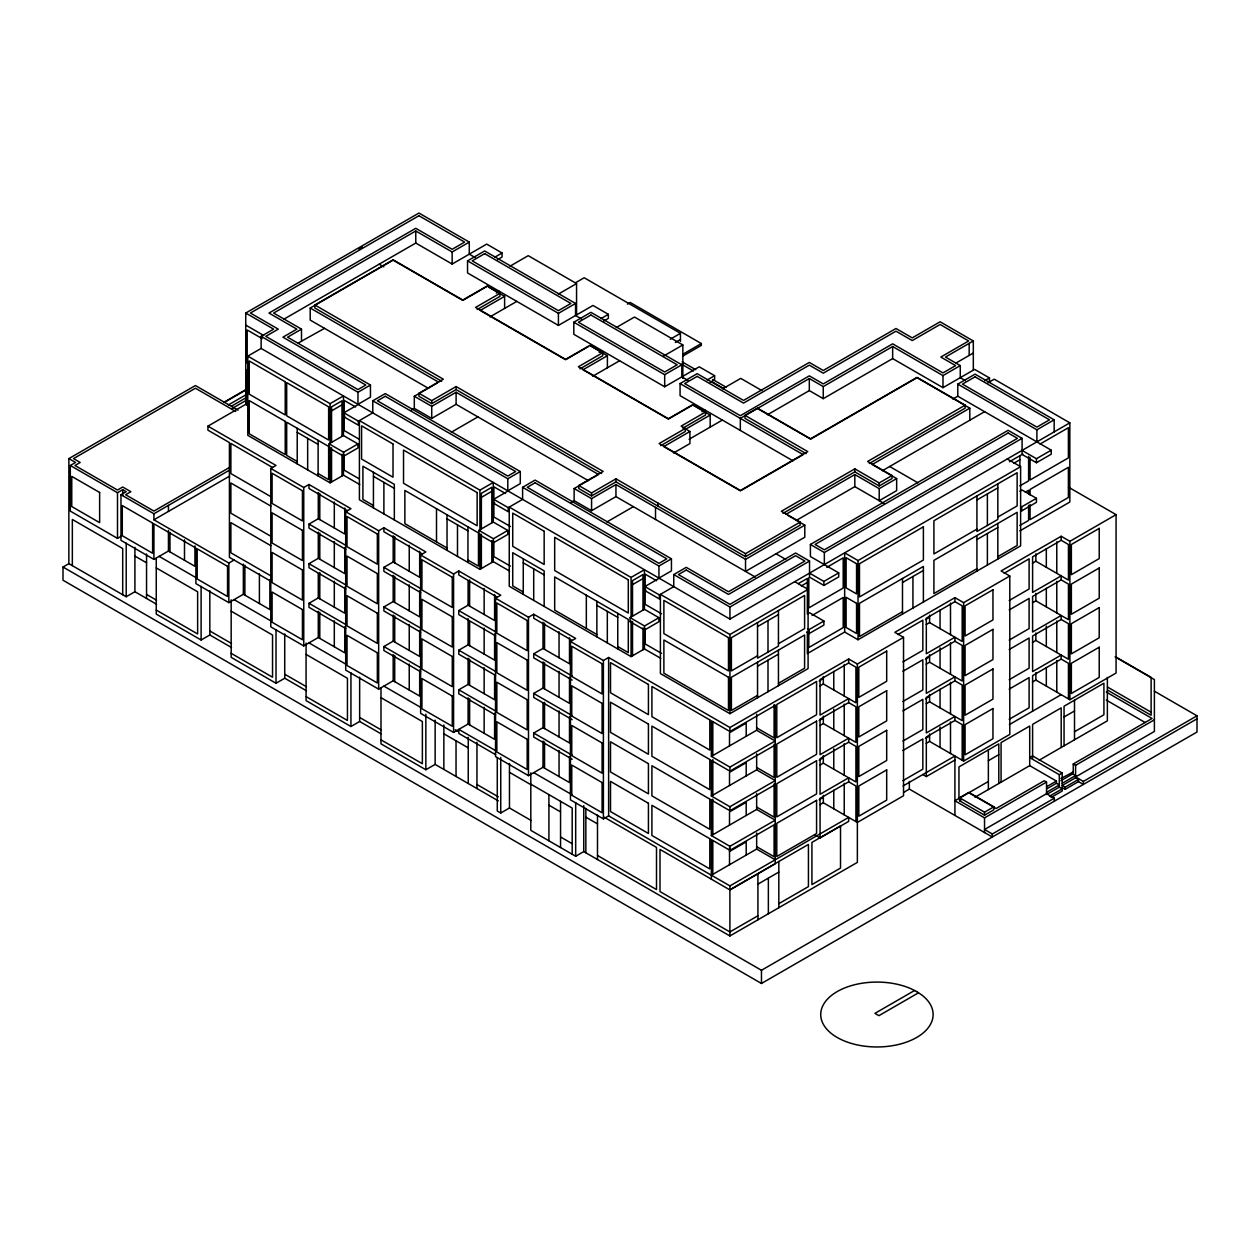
<?xml version="1.0" encoding="UTF-8"?>
<svg xmlns="http://www.w3.org/2000/svg" width="1260" height="1260" viewBox="0 0 1260 1260"><rect width="100%" height="100%" fill="white"/><g stroke="black" fill="none" stroke-linecap="round" stroke-linejoin="round"><path stroke-width="1.5" d="M756.646 809.44L711.365 835.6L711.365 800.021L712.813 799.187L712.813 834.75L711.365 835.6L729.934 846.326L775.231 820.165L756.662 809.456L756.646 793.469M270.868 581.285L229.414 557.345L229.414 442.575L207.931 430.164L207.931 426.148L245.747 404.318L245.747 313.047L418.95 213.05L469.271 242.093L469.271 254.158L475.43 257.717M358.832 249.023L362.218 247.07M469.271 242.093L452.151 251.984L415.769 230.974L273.625 313.047L301.502 329.143L301.502 341.208L298.399 343.003M283.768 319.252L415.769 243.054L452.151 264.049L486.691 244.109L502.078 252.992L502.078 257.009L497.606 259.607M441.646 381.213L314.858 308.023L314.858 304.999L393.12 259.812L462.798 300.053L487.195 285.973L499.968 293.344L499.968 296.352L477.209 309.503M1019.891 530.87L1069.834 502.047L1069.834 422.84L729.934 619.085L261.135 348.421L261.135 336.341L273.625 329.143L245.747 313.047M428.542 388.411L310.212 320.087L310.212 308.023L393.12 260.143L462.798 300.384L487.195 286.303M156.587 604.249L134.915 591.727L126.205 596.752L68.859 563.645L68.859 458.608L195.426 385.544L238.014 410.13M359.746 484.549L343.445 475.146L330.089 482.848L247.779 435.33L247.779 356.123L261.135 348.421M301.502 329.143L287.564 337.192L370.456 385.04L370.456 397.12L357.966 404.318L357.966 392.254L261.135 336.341M121.401 536.098L117.495 538.366L70.308 511.119L70.308 465.491L75.537 462.467L68.859 458.608M603.871 320.954L608.359 318.37L608.359 314.339L592.972 305.455L558.416 325.411L467.539 272.947L467.539 260.867L484.659 250.976L575.552 303.455L575.552 315.52L581.695 319.079M223.681 402.444L245.621 389.781M224.17 402.507L246.141 389.812M228.296 404.98L246.944 394.223M231.682 406.051L246.944 397.231M231.682 408.728L246.944 399.924M494.613 257.308L502.078 252.992M70.308 465.491L117.495 492.723L122.708 489.715L126.205 491.715L120.976 494.739L120.976 540.367L153.925 559.393L168.446 551.014L194.938 566.323L194.938 545.895M510.001 266.191L528.223 255.67L576.56 283.579L576.56 315M496.345 293.092L499.385 291.328M499.968 293.344L475.571 307.424L565.582 359.384L589.979 345.303L602.752 352.69L602.752 355.698L579.994 368.849M504.614 308.432L504.614 296.352L480.217 310.448L565.582 359.73L588.357 346.579M247.779 356.123L330.089 403.657L343.445 395.939L343.445 435.535L357.966 443.93L357.966 447.946L343.602 456.246L329.08 447.867L329.08 443.835L343.445 435.535M357.966 392.254L370.456 385.04M489.983 316.874L516.805 301.392M230.359 466.956L153.925 511.087L125.622 494.739L130.851 491.715L122.708 487.022L117.495 490.045L74.954 465.491L80.183 462.467L73.505 458.608L195.426 388.222L235.73 411.5M331.553 410.87L341.995 404.822M120.976 494.739L153.925 513.765L229.635 470.059M1154.396 691.205L1197 715.806L1197 732.028L761.465 983.477L63 580.23L63 567.031L68.859 563.645M153.925 513.765L153.925 519.797L229.635 476.091M358.265 404.491L343.885 412.792L358.407 421.171L372.771 412.87L372.771 400.806L385.261 393.592L520.285 471.539L520.285 483.62L507.796 490.833L507.796 478.753L372.771 400.806M575.741 282.634L584.199 277.751L680.447 333.333L680.447 341.381M344.909 416.225L343.885 416.808L358.407 425.203L358.407 421.171M558.337 294.1L576.56 283.579M344.767 626.834L344.767 652.822L318.276 637.513L303.755 645.908L270.79 626.881L270.79 468.468L276.019 465.46L207.931 426.148M601.492 473.508L456.104 389.576L431.723 403.657L418.95 396.27L418.95 393.262L443.331 379.181L314.858 304.999M588.357 480.674L456.104 404.318L431.723 418.399L414.304 408.35L414.304 396.27L437.062 383.135M467.539 260.867L558.416 313.346L575.552 303.455M411.248 410.114L414.304 408.35M418.95 393.262L431.723 400.633L456.104 386.552L603.178 471.46L578.781 485.541L578.781 488.565L591.57 495.936L615.951 481.856L745.526 556.668L800.147 525.136L800.147 522.112L781.373 511.261L854.831 468.862L879.212 482.942L892.001 475.555L892.001 478.579L879.212 485.951L854.831 471.87L783.043 513.324M329.08 443.835L343.602 452.23L357.966 443.93M710.152 382.315L714.625 379.717L714.625 375.7L699.237 366.817L664.681 386.773L573.804 334.294L573.804 322.229L590.94 312.338L681.817 364.801L681.817 376.882L687.976 380.425M414.304 396.27L431.723 406.334L456.104 392.254L598.531 474.484L574.135 488.565L574.135 500.63L591.57 510.694L615.951 496.613L755.307 577.064M270.79 468.468L303.755 487.494L308.983 484.486L350.941 508.709L345.712 511.717L345.712 670.131L378.661 689.157L393.183 680.762L419.674 696.071L419.674 670.084M600.894 318.654L608.359 314.339M627.433 304.101L630.221 302.479L701.347 343.555L701.347 345.398L682.636 356.202M616.266 327.553L634.489 317.032L682.841 344.941L682.841 378.315M451.285 432.259L477.887 416.902M153.925 519.797L228.848 563.047L234.061 560.038M599.162 352.406L602.17 350.674M602.752 352.69L578.372 366.77L668.383 418.73L692.764 404.649L705.537 412.036L705.537 415.044L682.778 428.195M345.775 549.36L308.983 528.113L308.983 524.081L318.276 518.726L344.767 534.019L344.767 508.032M607.399 367.778L607.399 355.698L583.002 369.779L668.383 419.076L692.764 404.995L710.183 415.044L710.183 427.124M592.767 376.22L619.589 360.738M670.241 339.224L680.447 333.333M675.36 342.468L680.447 339.538M153.925 559.393L153.925 523.829L195.883 548.053L195.883 583.616L228.848 602.658L243.353 594.263L269.861 609.572L269.861 579.868M662.949 356.423L682.841 344.941M345.775 588.956L308.983 567.709L308.983 563.677L318.276 558.322L344.767 573.615L344.767 547.627M682.636 354.359L701.347 343.555M345.712 511.717L378.661 530.759L383.891 527.735L425.849 551.959L420.62 554.983L420.62 713.38L453.584 732.406L468.09 724.027L494.597 739.321L494.597 713.333M156.256 558.479L156.256 614.108L201.112 640.001L209.821 634.977L231.525 647.514M573.804 322.229L664.681 374.692L681.817 364.801M509.576 571.048L493.274 561.645L479.918 569.347L359.415 499.779L359.415 420.588L479.918 490.156L493.274 482.438L493.274 522.049L507.796 530.428L507.796 534.445L493.416 542.745L478.91 534.366L478.91 530.334L493.274 522.049M507.796 478.753L520.285 471.539M481.367 497.369L491.825 491.321M792.965 460.829L680.069 395.656L680.069 383.575L697.205 373.684L743.526 400.428L809.314 362.439L823.253 370.487L895.986 328.498L912.24 337.885L940.117 321.788L973.318 340.972L973.318 370.424M345.775 628.551L308.983 607.304L308.983 603.288L318.276 597.917L344.767 613.21L344.767 587.239M508.079 490.99L493.715 499.291L508.237 507.67L522.601 499.37L522.601 487.305L535.091 480.091L671.438 558.81L671.438 570.89L658.948 578.088L658.948 566.024L522.601 487.305M707.159 380.016L714.625 375.7M494.723 502.724L493.715 503.307L508.237 511.702L508.237 507.67M420.698 592.61L383.891 571.363L383.891 567.331L393.183 561.976L419.674 577.269L419.674 551.281M722.531 388.899L740.754 378.378L761.922 390.6M478.91 534.366L479.918 533.783L479.918 569.347M701.946 411.752L704.954 410.02M705.537 412.036L681.156 426.116L685.267 428.479L685.267 431.503L660.76 445.646M478.91 530.334L493.416 538.729L507.796 530.428M685.267 428.479L659.122 443.567L740.423 490.502L807.786 451.615L744.975 415.343L744.975 418.367L806.101 453.647M710.183 415.044L685.802 429.124L689.913 431.503L689.913 443.567L673.58 453.002M420.698 632.205L383.891 610.958L383.891 606.942L393.183 601.571L419.674 616.865L419.674 590.877M689.913 431.503L663.768 446.591L740.423 490.849L803.14 454.639L680.069 383.575M571.095 502.394L574.135 500.63M578.781 485.541L591.57 492.928L615.951 478.831L745.526 553.644L800.147 522.112M420.62 554.983L453.584 574.009L458.798 570.985L500.755 595.208L495.542 598.232L495.542 756.63L528.491 775.656L543.013 767.277L569.504 782.57L569.504 756.583M689.047 439.315L722.389 420.068M574.135 488.565L591.57 498.613L615.951 484.533L745.526 559.346L804.793 525.136L804.793 537.201L745.526 571.41L745.526 559.346M231.163 599.839L231.163 657.358L276.019 683.251L284.728 678.226L306.432 690.763M744.975 415.343L757.449 408.145L810.589 438.811L917.028 377.37L965.16 405.153L965.16 408.177L869.29 463.522M965.428 380.662L960.262 377.685L960.262 365.605L942.984 375.59L892.647 346.516L823.253 386.584L809.314 378.536L740.329 418.367L740.329 430.432M767.497 414.745L809.314 390.6L823.253 398.648L892.647 358.596L942.984 387.655L974.626 369.385L989.447 377.937L989.447 381.953M420.698 671.801L383.891 650.554L383.891 646.538L393.183 641.167L419.674 656.46L419.674 630.488M606.769 522.034L633.37 506.662M495.605 635.859L458.798 614.612L458.798 610.58L468.09 605.225L494.597 620.519L494.597 594.531M973.318 340.972L945.457 357.052L960.262 365.605M955.615 363.258L973.318 353.036M495.605 675.455L458.798 654.208L458.798 650.192L468.09 644.821L494.597 660.114L494.597 634.126M495.542 598.232L528.491 617.258L533.72 614.234L575.678 638.458L570.449 641.482L570.449 799.88L603.398 818.906L608.627 815.881L729.934 885.922L848.657 817.394L848.657 821.41L820.055 837.916L815.173 835.112M306.07 643.088L306.07 700.607L350.941 726.5L359.651 721.476L381.355 734.013M659.389 594.941L659.389 598.957L644.868 590.578L644.868 586.562L659.389 594.941L673.753 586.64L673.753 574.576L686.243 567.362L728.485 591.759L795.595 553.014L809.534 561.062L809.534 577.143L823.898 585.443L838.719 576.891L838.719 572.875L810.4 556.526L810.4 544.462L1008.142 430.306L1022.081 438.354L1022.081 454.435L1036.444 462.735L1051.25 454.183L1051.25 450.166L957.789 396.207L957.789 384.127L975.067 374.157L1054.163 419.816L1054.163 431.897M658.948 617.699L644.569 625.984L644.427 648.916L631.071 656.617L509.245 586.278L509.245 507.087L631.071 577.427L644.427 569.709L644.427 609.304L658.948 617.699L658.948 621.716L644.569 630.016L630.063 621.637L630.063 617.605L644.427 609.304M658.948 566.024L671.438 558.81M952.859 399.058L957.789 396.207M984.643 380.693L989.447 377.937M632.52 584.624L642.978 578.592M987.966 382.804L994.234 379.181L1069.834 422.84M495.605 715.05L458.798 693.803L458.798 689.787L468.09 684.416L494.597 699.709L494.597 675.581M644.868 586.562L659.232 578.261M572.182 680.069L533.72 657.862L533.72 653.83L543.013 648.475L569.504 663.768L569.504 637.78M965.16 405.153L867.605 461.475L892.001 475.555M644.868 590.578L645.876 589.995M786.019 514.285L854.831 474.563L879.212 488.644L896.647 478.579L896.647 490.644L879.212 500.708L879.212 488.644M969.806 420.241L969.806 408.177L872.251 464.499L896.647 478.579M796.084 520.538L854.831 486.628L883.858 503.386M882.346 470.736L984.611 411.689M630.063 621.637L631.071 621.038L631.071 656.617M572.182 719.665L533.72 697.457L533.72 693.441L543.013 688.07L569.504 703.363L569.504 677.376M570.449 641.482L603.398 660.508L608.627 657.484L729.934 727.524L848.657 658.98L857.367 664.02L903.53 637.355L903.53 795.753L857.367 822.418L823.331 802.762L819.961 804.699M380.993 688.228L380.993 743.857L425.849 769.75L435.141 764.395L498.346 800.887M673.753 574.576L729.934 607.005L809.534 561.062M810.4 544.462L824.339 552.51L1022.081 438.354M957.789 384.127L1036.886 429.802L1054.163 419.816M572.182 759.276L533.72 737.053L533.72 733.037L543.013 727.666L569.504 742.975L569.504 716.987M798.399 583.585L807.361 578.403L807.361 613.982L809.534 612.722L823.898 621.023L823.898 625.054L809.093 633.591L806.636 632.173M826.828 567.331L843.208 557.865L843.208 588.042L808.81 607.903L808.81 577.726M1009.449 461.727L1022.805 454.025M1040.051 444.055L1068.386 427.707L1068.386 457.884L1030.066 479.997L1030.066 457.38M801.376 585.884L807.361 582.435M1013.922 463.176L1019.891 459.727M729.934 634.505L808.085 589.381L808.085 668.587L729.934 713.695L660.398 673.549L660.398 594.358L729.934 634.505L729.934 713.695M844.672 632.048L844.672 552.841L858.028 560.558L1020.616 466.673L1020.616 545.879L858.028 639.749L844.672 632.048L807.361 653.578L807.361 631.748M809.534 573.127L823.898 581.427L838.719 572.875M1022.081 450.418L1036.444 458.719L1051.25 450.166M757.543 626.614L778.444 614.549M976.925 499.952L997.825 487.888M1019.891 485.872L1028.601 480.848L1028.601 456.325M1019.891 491.274L1022.081 490.014L1036.444 498.314L1036.444 502.33L1021.639 510.883L1020.616 510.3M1025.341 492.156L1028.601 490.266L1028.601 494.046M812.086 615.447L843.208 597.46L843.208 627.637L808.81 647.514L808.81 632.426M757.543 655.783L731.399 670.887L731.399 637.686L804.589 595.429L804.589 628.614L778.444 643.718M976.925 529.121L933.912 553.959L933.912 520.758L1017.135 472.705L1017.135 505.906L997.825 517.057M808.085 628.992L809.093 629.575L823.898 621.023M1020.616 506.284L1021.639 506.866L1036.444 498.314M497.275 757.528L497.275 810.999L500.755 813.015L509.465 807.975L531.169 820.512M757.543 666.209L778.444 654.145M902.491 582.529L923.391 570.465M976.925 539.548L997.825 527.483M1019.891 525.467L1028.601 520.443L1028.601 505.355M757.543 695.378L731.399 710.482L731.399 677.281L804.589 635.024L804.589 668.209L778.444 683.314M902.491 611.698L859.478 636.536L859.478 603.335L923.391 566.433L923.391 602.012M976.925 568.717L933.912 593.554L933.912 560.353L1017.135 512.316L1017.135 545.501L997.825 556.652M926.226 743.353L929.596 741.415L963.632 761.056L1009.795 734.407L1009.795 576.009L963.632 602.658L954.922 597.634L894.82 632.331L903.53 637.355M1032.507 681.991L1035.862 680.053L1069.897 699.709L1116.076 673.045L1116.076 514.647L1069.897 541.312L1061.188 536.272L1001.086 570.969L1009.795 576.009M711.365 756.394L756.646 730.249L775.231 740.974L729.934 767.12L711.365 756.394L711.365 720.815L729.934 731.54L775.231 705.395L775.231 863.793L729.934 889.954L660.004 849.413L660.004 891.576L729.902 931.943L757.922 915.768M819.961 685.913L823.331 683.959L855.918 702.781L855.918 667.202L848.657 663.012L820.055 679.518L820.055 715.097L848.657 698.591L848.657 702.608L820.055 719.129L820.055 754.693L848.657 738.187L848.657 742.203L820.055 758.725L820.055 794.304L848.657 777.782L848.657 781.814L820.055 798.32L820.055 837.916M897.923 634.552L922.84 620.172L922.84 650.349L902.916 661.862M926.226 624.551L929.596 622.613L962.183 641.419L962.183 605.84L954.922 601.65L926.32 618.172L926.32 653.735L954.922 637.229L954.922 641.261L926.32 657.767L926.32 693.346L954.922 676.825L954.922 680.857L926.32 697.363L926.32 732.942L954.922 716.436L954.922 720.452L926.32 736.974L926.32 776.569L922.95 774.616M1004.204 573.206L1029.105 558.826L1029.105 589.003L1009.181 600.5M1032.507 563.188L1035.862 561.251L1068.448 580.072L1068.448 544.493L1061.188 540.304L1032.601 556.81L1032.601 592.389L1061.188 575.883L1061.188 579.899L1032.601 596.405L1032.601 631.984L1061.188 615.478L1061.188 619.495L1032.601 636.016L1032.601 671.58L1061.188 655.074L1061.188 659.106L1032.601 675.612L1032.601 711.191M819.158 680.967L822.528 679.03M925.423 619.621L928.793 617.668M530.806 772.837L530.806 830.356L575.678 856.264L583.758 851.587L729.902 935.959L857.367 862.375L857.367 664.02M711.365 795.989L756.646 769.844L775.231 780.57L729.934 806.731L711.365 795.989L711.365 760.426L729.934 771.151L775.231 744.991M902.916 671.281L922.84 659.783L922.84 689.96L902.916 701.458M1009.181 609.934L1029.105 598.421L1029.105 628.598L1009.181 640.096M819.158 720.578L822.528 718.625M925.423 659.216L928.793 657.263M819.961 725.508L823.331 723.571L855.918 742.376L855.918 706.797L848.657 702.608M926.226 664.146L929.596 662.209L962.183 681.014L962.183 645.451L954.922 641.261M1032.507 602.8L1035.862 600.847L1068.448 619.668L1068.448 584.089L1061.188 579.899M711.365 800.021L729.934 810.747L775.231 784.602M902.916 710.876L922.84 699.379L922.84 729.556L902.916 741.053M1009.181 649.53L1029.105 638.017L1029.105 668.194L1009.181 679.707M819.158 760.174L822.528 758.221M925.423 698.812L928.793 696.874M819.961 765.103L823.331 763.166L855.918 781.972L855.918 746.392L848.657 742.203M926.226 703.757L929.596 701.804L962.183 720.625L962.183 685.046L954.922 680.857M1032.507 642.395L1035.862 640.458L1068.448 659.263L1068.448 623.684L1061.188 619.495M711.365 879.228L711.365 839.617L729.934 850.342L775.231 824.197M902.916 750.487L922.84 738.974L922.84 769.151L902.916 780.664M1009.181 689.125L1029.105 677.628L1029.105 707.805L1009.181 719.303M729.509 851.508L746.203 841.869L746.203 855.083M819.158 799.769L822.528 797.816M925.423 738.423L928.793 736.47M775.231 859.777L756.662 849.051L711.365 875.196L712.813 874.361L712.813 840.656M903.105 785.941L954.922 756.031L954.922 815.425M1009.386 724.595L1061.188 694.669M926.32 776.569L954.922 760.048M903.609 792.414L909.342 789.106L992.297 837.002L992.297 833.994L1054.305 798.194L1054.305 801.202M757.922 884.142L778.822 872.078M988.36 760.693L998.802 754.661M1064.054 716.987L1074.512 710.955M959.569 797.769L968.861 792.398L993.825 806.825L993.825 809.833L984.533 815.204L959.569 800.777L959.569 797.769L984.533 812.18L993.825 806.825M988.36 781.483L954.922 800.777L984.533 817.882L1046.54 782.082L1046.54 794.524L1059.313 787.153L1062.227 788.839L1062.227 791.028L1051.045 797.485M1074.512 731.745L1103.918 714.766L1103.918 683.203L1064.054 706.23L1064.054 745.826M778.822 903.688L808.432 886.599L808.432 844.42L729.902 889.765L729.902 935.959M959.569 800.777L961.27 799.801M974.988 797.249L1029.703 765.655L1056.416 781.074L1056.416 783.279L1046.839 788.807M1039.185 760.19L1107.367 720.815L1107.367 677.455M1060.983 778.444L1073.252 772.034L1073.252 763.985L1152.081 718.468L1106.28 692.039M1062.211 773.041L1032.601 755.937L1029.703 757.606L1059.313 774.711L1062.211 773.041L1062.211 787.689L1065.11 789.358L1078.481 781.641L1083.332 784.444L1083.332 781.436L1197 715.806M1073.252 763.985L1075.583 765.324L1154.396 719.822M1046.839 786.618L1056.416 781.074M1060.983 780.649L1072.669 773.892L1075.583 775.562L1062.211 783.279M1046.54 792.335L1059.313 784.948L1056.416 783.279M1075.583 777.766L1062.211 785.484L1065.11 787.169L1078.481 779.436L1075.583 777.766L1075.583 765.324M1049.454 796.21L1062.227 788.839M63 567.031L761.465 970.279L1197 718.83M914.524 990.517L874.928 1013.371L878.897 1015.67L918.493 992.817M301.502 341.208L324.513 328.34M969.806 408.177L917.028 377.701L810.589 439.157L757.449 408.476M1068.496 487.179L1116.076 514.647M1007.26 458.971L1020.616 466.673M889.67 466.515L918.005 482.863M682.148 361.841L695.693 369.668M712.64 379.449L726.185 387.261M681.518 364.156L693.378 371.007M712.01 381.764L723.87 388.615M488.77 287.217L504.614 296.352M589.979 345.649L607.399 355.698M1115.352 656.712L1151.12 677.345L1151.12 715.239L1107.477 690.039M1115.305 657.011L1154.396 679.581L1154.396 731.446L1075.583 776.947L1083.332 781.436M379.181 264.175L383.827 266.852M1061.188 659.106L1068.448 663.295L1068.448 698.859M1107.477 687.031L1151.12 712.215M787.579 515.183L804.793 525.136M1106.28 700.072L1145.293 722.61M776.05 553.802L785.815 559.44M794.729 581.679L808.085 589.381M310.212 308.023L438.685 382.19M954.922 720.452L962.183 724.642L962.183 760.221M1046.54 782.082L1044.225 780.743L996.156 808.495L968.861 792.745M245.747 325.111L263.781 335.522M262.175 338.625L247.196 329.978L247.196 363.163L249.228 364.345M1054.305 798.194L1046.54 793.706L984.533 829.505L992.297 833.994M355.635 406.996L344.027 400.302L344.027 430.479L358.942 439.078M505.449 493.495L493.857 486.801L493.857 516.978L510.426 526.538M656.602 580.765L645.01 574.072L645.01 604.249L661.579 613.809M247.196 373.606L249.228 374.771M630.063 617.605L644.569 625.984M775.231 705.395L774.097 704.734L774.097 737.919L756.662 727.87M297.218 432.322L318.118 444.386M373.433 476.327L394.333 488.392M447.032 518.821L467.948 530.885M523.262 562.826L544.163 574.891M596.862 605.32L617.762 617.384M245.747 404.318L249.228 406.334M358.942 478.69L344.027 470.074L344.027 454.986M510.426 566.149L493.857 556.573L493.857 541.485M661.579 653.404L645.01 643.844L645.01 628.756M644.427 648.916L660.728 658.318M297.218 461.491L286.682 455.411L286.682 422.21L328.639 446.434L328.639 479.635L318.118 473.555M373.433 505.496L362.911 499.417L362.911 466.216L394.333 484.36L394.333 519.939M447.032 547.99L404.87 523.64L404.87 490.439L478.469 532.933L478.469 566.134L467.948 560.054M523.262 591.995L512.726 585.916L512.726 552.715L544.163 570.874L544.163 606.438M596.862 634.489L554.683 610.139L554.683 576.938L628.299 619.447L628.299 652.633L617.762 646.553M848.657 781.814L855.918 786.004L855.918 821.583M272.538 467.476L230.879 443.41L230.879 473.587L270.868 496.676M347.445 510.725L308.983 488.502L308.983 484.486M422.368 553.975L383.891 531.751L383.891 527.735M497.275 597.224L458.798 575.001L458.798 570.985M572.182 640.474L533.72 618.266L533.72 614.234M756.662 767.466L774.097 777.53L774.097 744.329M308.983 524.081L345.775 545.328M383.891 567.331L420.698 588.577M458.798 610.58L495.605 631.827M533.72 653.83L572.182 676.053M270.868 506.11L230.879 483.005L230.879 513.182L270.868 536.288M756.662 807.061L774.097 817.126L774.097 783.941M308.983 563.677L345.775 584.923M383.891 606.942L420.698 628.173M458.798 650.192L495.605 671.438M533.72 693.441L572.182 715.649M270.868 545.706L230.879 522.616L230.879 552.793L270.868 575.883M756.662 846.673L774.097 856.721L774.097 825.489M308.983 603.288L345.775 624.535M383.891 646.538L420.698 667.784M458.798 689.787L495.605 711.034M533.72 733.037L572.182 755.244M159.154 556.385L195.977 577.631M234.061 599.634L270.884 620.897M308.983 642.884L345.791 664.146M383.891 686.133L420.714 707.395M495.605 750.629L458.798 729.383L458.798 733.414L495.605 754.661M533.72 772.632L572.182 794.84M455.238 729.792L458.483 731.666M604.233 817.22L656.507 847.397L656.507 889.576L597.492 855.493M443.851 733.777L468.248 747.857M156.256 567.913L197.631 591.79L197.631 633.969L156.256 610.076M231.163 611.163L272.538 635.04L272.538 677.219L231.163 653.326M306.07 654.413L347.445 678.289L347.445 720.468L306.07 696.591M380.993 697.662L422.368 721.539L422.368 763.717L380.993 739.841M530.806 784.161L572.182 808.054L572.182 854.248M134.915 556.085L146.554 562.81M509.465 772.333L531.169 784.87M585.853 817.157L597.492 823.883M548.919 805.172L560.558 811.881M476.957 784.508L498.346 796.856M146.554 594.421L156.587 600.217M209.821 630.961L231.525 643.482M284.728 674.21L306.432 686.731M359.651 717.46L381.355 729.981M560.558 836.971L572.182 843.68M1078.481 778.633L1078.481 781.641M1074.512 700.182L1074.512 739.793M1072.669 771.687L1072.669 773.892M1069.897 541.312L1069.897 699.709M1065.11 787.169L1065.11 789.358M1061.188 536.272L1061.188 540.304M1061.188 747.479L1061.188 707.868L1032.601 724.39L1032.601 758.331M1059.313 774.711L1059.313 787.153M1056.778 541.769L1056.778 573.316M1056.778 581.364L1056.778 612.927M1056.778 620.975L1056.778 652.523M1056.778 660.571L1056.778 692.118M1046.32 548.73L1046.32 567.284M1046.32 588.326L1046.32 606.895M1046.32 626.078L1046.32 646.49M1046.32 667.532L1046.32 686.086M1036.886 429.802L1036.886 441.866M1036.444 458.719L1036.444 462.735M1035.862 553.833L1035.862 561.251M1035.862 593.428L1035.862 600.847M1035.862 633.024L1035.862 640.458M1035.862 672.635L1035.862 680.053M1030.066 495.085L1030.066 489.431L1068.386 467.302L1068.386 497.48L1030.066 519.608L1030.066 504.52M1029.703 765.655L1029.703 726.059L1001.07 742.581L1001.07 782.177M1021.639 506.866L1021.639 510.883M1019.891 455.695L1019.891 467.192M998.802 783.499L998.802 743.888L958.954 766.915L958.954 798.462M997.825 483.856L997.825 519.435L976.925 531.499L976.925 495.936M997.825 523.467L997.825 559.03M988.36 749.936L988.36 789.532M987.383 493.92L987.383 525.467M987.383 533.515L987.383 565.078M984.533 812.18L984.533 815.204M984.533 817.882L984.533 832.529M976.925 535.531L976.925 571.111M969.176 343.366L969.176 355.43M963.632 602.658L963.632 761.056M954.922 597.634L954.922 601.65M950.497 603.13L950.497 634.678M950.497 642.726L950.497 674.273M950.497 682.322L950.497 713.885M950.497 721.917L950.497 753.48M942.984 375.59L942.984 387.655M940.054 610.076L940.054 628.645M940.054 647.829L940.054 668.241M940.054 689.283L940.054 707.837M940.054 727.02L940.054 747.448M929.596 615.179L929.596 622.613M929.596 654.79L929.596 662.209M929.596 694.386L929.596 701.804M929.596 733.981L929.596 741.415M912.933 576.497L912.933 608.044M909.342 781.405L909.342 789.106M902.491 578.513L902.491 614.077M892.647 346.516L892.647 358.596M879.212 482.942L879.212 485.951M858.028 560.558L858.028 639.749M854.831 468.862L854.831 471.87M854.831 474.563L854.831 486.628M848.657 658.98L848.657 663.012M844.231 664.477L844.231 696.04M844.231 704.088L844.231 735.635M844.231 743.683L844.231 775.231M844.231 783.279L844.231 814.826M833.774 671.438L833.774 689.992M833.774 709.175L833.774 729.603M833.774 748.787L833.774 769.198M833.774 790.24L833.774 808.794M824.339 552.51L824.339 564.574M823.898 581.427L823.898 585.443M823.253 386.584L823.253 398.648M823.331 676.541L823.331 683.959M823.331 716.137L823.331 723.571M823.331 755.732L823.331 763.166M823.331 795.344L823.331 802.762M809.314 378.536L809.314 390.6M809.093 629.575L809.093 633.591M778.822 861.509L778.822 907.72M778.444 610.517L778.444 646.096L757.543 658.161L757.543 622.597M778.444 650.113L778.444 685.692M768.364 878.11L768.364 913.752M768.001 620.582L768.001 652.129M768.001 660.177L768.001 691.724M761.465 970.279L761.465 983.477M757.922 873.589L757.922 919.784M757.543 662.193L757.543 697.772M756.662 714.199L756.662 730.249M756.662 753.795L756.662 769.844M756.662 833.002L756.662 849.051M746.203 736.281L746.203 723.067L729.509 732.706L729.509 745.92M746.203 775.876L746.203 762.678L729.509 772.317L729.509 785.515M746.203 815.472L746.203 802.274L729.509 811.913L729.509 825.111M745.526 553.644L745.526 556.668M729.934 607.005L729.934 619.085M729.934 727.524L729.934 731.54M729.934 767.12L729.934 771.151M729.934 806.731L729.934 810.747M729.934 846.326L729.934 850.342M729.934 885.922L729.934 889.954M729.509 847.775L729.509 864.722M712.813 721.854L712.813 755.559M712.813 759.575L712.813 795.154M664.681 374.692L664.681 386.773M657.846 503.023L657.846 506.032M655.515 507.386L655.515 519.451M642.978 610.155L642.978 574.576L632.52 580.608L632.52 616.187M642.978 627.921L642.978 649.75M632.52 621.542L632.52 655.783M631.071 577.427L631.071 617.022M617.762 613.368L617.762 648.947M615.951 478.831L615.951 481.856M615.951 484.533L615.951 496.613M608.627 657.484L608.627 815.881M607.32 611.352L607.32 642.899M603.398 660.508L603.398 818.906M597.492 815.078L597.492 859.525M596.862 601.288L596.862 636.867M591.57 492.928L591.57 495.936M591.57 498.613L591.57 510.694M586.341 595.224L586.341 628.409M585.853 808.353L585.853 852.8M583.758 805.597L583.758 851.587M575.678 802.604L575.678 856.264M560.558 801.328L560.558 847.523M559.046 631.748L559.046 657.736M559.046 671.344L559.046 697.331M559.046 710.955L559.046 736.927M559.046 750.551L559.046 776.538M558.416 313.346L558.416 325.411M548.919 794.603L548.919 840.814M544.54 623.133L544.54 649.357M544.54 662.744L544.54 688.952M544.54 702.34L544.54 728.548M544.54 741.935L544.54 768.143M543.013 622.251L543.013 648.475M543.013 661.862L543.013 688.07M543.013 703.332L543.013 727.666M543.013 741.053L543.013 767.277M533.705 568.859L533.705 600.406M528.491 617.258L528.491 775.656M523.262 558.794L523.262 594.373M509.465 763.544L509.465 807.975M500.755 757.433L500.755 813.015M493.416 538.729L493.416 542.745M493.274 541.044L493.274 561.645M491.825 522.884L491.825 487.305L481.367 493.337L481.367 528.916M491.825 540.65L491.825 562.48M484.139 588.499L484.139 614.486M484.139 628.094L484.139 654.082M484.139 667.69L484.139 693.677M484.139 707.301L484.139 733.288M481.367 534.287L481.367 568.512M479.918 490.156L479.918 529.751M476.957 742.329L476.957 788.539M469.618 579.884L469.618 606.107M469.618 621.353L469.618 645.703M469.618 659.09L469.618 685.298M469.618 698.686L469.618 724.894M468.248 737.305L468.248 783.499M467.948 526.869L467.948 562.433M468.09 580.876L468.09 605.225M468.09 618.613L468.09 644.821M468.09 658.208L468.09 684.416M468.09 697.804L468.09 724.027M457.49 524.853L457.49 556.4M456.104 386.552L456.104 389.576M456.104 392.254L456.104 404.318M456.041 740.817L456.041 776.459M453.584 574.009L453.584 732.406M452.151 251.984L452.151 264.049M447.032 514.789L447.032 550.368M443.851 724.988L443.851 769.419M436.511 508.709L436.511 541.91M435.141 720.121L435.141 764.395M431.723 400.633L431.723 403.657M431.723 406.334L431.723 418.399M425.849 714.184L425.849 769.75M415.769 230.974L415.769 243.054M409.232 545.249L409.232 571.237M409.232 584.845L409.232 610.832M409.232 624.44L409.232 650.428M409.232 664.052L409.232 690.039M394.711 536.634L394.711 562.858M394.711 576.23L394.711 602.453M394.711 615.841L394.711 642.049M394.711 655.436L394.711 681.644M393.183 535.752L393.183 561.976M393.183 575.363L393.183 601.571M393.183 614.959L393.183 641.167M393.183 654.554L393.183 680.762M383.891 482.359L383.891 513.907M378.661 530.759L378.661 689.157M373.433 472.295L373.433 507.874M359.651 677.203L359.651 721.476M350.941 672.856L350.941 726.5M343.602 452.23L343.602 456.246M343.445 456.419L343.445 475.146M341.995 436.385L341.995 400.806L331.553 406.838L331.553 442.417M341.995 454.151L341.995 475.981M334.309 502L334.309 527.987M334.309 541.595L334.309 567.583M334.309 581.191L334.309 607.178M334.309 620.802L334.309 646.774M331.553 447.772L331.553 482.013M330.089 403.657L330.089 443.252M330.089 447.284L330.089 482.848M319.788 493.384L319.788 519.592M319.788 532.98L319.788 559.204M319.788 572.591L319.788 598.799M319.788 612.187L319.788 638.395M318.118 440.37L318.118 475.933M318.276 492.502L318.276 518.726M318.276 532.098L318.276 558.322M318.276 573.583L318.276 597.917M318.276 611.305L318.276 637.513M307.661 438.354L307.661 469.901M303.755 487.494L303.755 645.908M297.218 428.29L297.218 463.869M284.728 633.938L284.728 678.226M276.019 629.606L276.019 683.251M259.402 573.835L259.402 603.524M247.196 369.574L247.196 405.153M244.881 565.189L244.881 595.145M243.353 564.102L243.353 594.263M228.848 563.047L228.848 602.658M209.821 590.688L209.821 634.977M201.112 586.357L201.112 640.001M184.495 539.863L184.495 560.275M169.974 532.334L169.974 551.896M168.446 505.386L168.446 511.418M168.446 530.428L168.446 551.014M146.554 554.006L146.554 598.453M134.915 547.281L134.915 591.727M126.205 543.107L126.205 596.752M122.708 489.715L122.708 495.416M122.708 594.751L122.708 548.541L72.34 519.466L72.34 565.661M117.495 492.723L117.495 538.366M418.95 215.728L250.393 313.047L278.271 329.143L265.781 336.341L357.966 389.576L365.809 385.04L282.917 337.192L296.856 329.143L268.978 313.047L415.769 228.296L452.151 249.307L464.625 242.093L418.95 215.728M484.659 253.654L472.185 260.867L558.416 310.653L570.906 303.455L484.659 253.654M385.261 396.27L377.417 400.806L507.796 476.075L515.639 471.539L385.261 396.27M590.94 315.016L578.45 322.229L664.681 372.015L677.171 364.801L590.94 315.016M697.205 376.378L684.716 383.575L740.329 415.69L809.314 375.858L823.253 383.906L892.647 343.838L942.984 372.897L955.615 365.605L940.811 357.052L968.672 340.972L940.117 324.481L912.24 340.562L895.986 331.175L823.253 373.18L809.314 365.132L743.526 403.106L697.205 376.378M535.091 482.785L527.247 487.305L658.948 563.346L666.792 558.81L535.091 482.785M975.067 376.834L962.435 384.127L1036.886 427.108L1049.517 419.816L975.067 376.834M686.243 570.04L678.4 574.576L729.934 604.327L804.888 561.062L795.595 555.692L728.485 594.437L686.243 570.04M1008.142 432.983L815.047 544.462L824.339 549.832L1017.434 438.354L1008.142 432.983M923.391 526.837L859.478 563.74L859.478 596.925L923.391 560.023L923.391 526.837M816.575 681.534L776.79 704.497L776.79 737.698L816.575 714.719L816.575 681.534M886.693 651.105L858.816 667.202L858.816 697.378L886.693 681.282L886.693 651.105M992.959 589.759L965.081 605.84L965.081 636.016L992.959 619.92L992.959 589.759M1099.224 528.397L1071.362 544.493L1071.362 574.67L1099.224 558.574L1099.224 528.397M816.575 721.13L776.79 744.093L776.79 777.294L816.575 754.331L816.575 721.13M886.693 690.701L858.816 706.797L858.816 736.974L886.693 720.877L886.693 690.701M992.959 629.354L965.081 645.451L965.081 675.628L992.959 659.531L992.959 629.354M1099.224 567.992L1071.362 584.089L1071.362 614.266L1099.224 598.169L1099.224 567.992M816.575 760.741L776.79 783.704L776.79 816.889L816.575 793.926L816.575 760.741M886.693 730.312L858.816 746.392L858.816 776.569L886.693 760.489L886.693 730.312M992.959 668.95L965.081 685.046L965.081 715.223L992.959 699.127L992.959 668.95M1099.224 607.603L1071.362 623.684L1071.362 653.861L1099.224 637.765L1099.224 607.603M816.575 800.336L776.79 823.3L776.79 856.485L816.575 833.522L816.575 800.336M886.693 769.907L858.816 786.004L858.816 816.181L886.693 800.084L886.693 769.907M992.959 708.545L965.081 724.642L965.081 754.819L992.959 738.722L992.959 708.545M1099.224 647.199L1071.362 663.295L1071.362 693.472L1099.224 677.376L1099.224 647.199M840.514 825.899L811.928 842.404L811.928 884.583L840.514 868.061L840.514 825.899M916.634 991.589L911.122 988.785A56.18 32.429 0 0 0 822.071 1007.496A56.18 32.429 0 0 0 889.072 1046.194A56.18 32.429 0 0 0 921.485 994.77L916.634 991.589M856.564 563.74L846.121 557.707L846.121 587.885L856.564 593.917L856.564 563.74M856.564 603.335L846.121 597.303L846.121 627.48L856.564 633.512L856.564 603.335M285.232 381.78L249.228 360.99L249.228 394.175L285.232 414.965L285.232 381.78M328.639 406.838L286.682 382.615L286.682 415.816L328.639 440.039L328.639 406.838M393.01 444.008L361.573 425.849L361.573 459.049L393.01 477.194L393.01 444.008M477.146 492.581L403.531 450.072L403.531 483.273L477.146 525.766L477.146 492.581M544.163 531.263L512.726 513.119L512.726 546.32L544.163 564.464L544.163 531.263M628.299 579.836L554.683 537.343L554.683 570.544L628.299 613.037L628.299 579.836M728.485 637.686L663.878 600.39L663.878 633.575L728.485 670.887L728.485 637.686M285.232 421.376L249.228 400.585L249.228 433.786L285.232 454.577L285.232 421.376M728.485 677.281L663.878 639.985L663.878 673.187L728.485 710.482L728.485 677.281M648.428 684.479L610.517 662.602L610.517 692.779L648.428 714.656L648.428 684.479M709.821 719.933L651.908 686.495L651.908 716.672L709.821 750.109L709.821 719.933M302.447 490.77L272.097 473.256L272.097 503.433L302.447 520.947L302.447 490.77M377.354 534.019L347.02 516.505L347.02 546.683L377.354 564.197L377.354 534.019M452.277 577.269L421.927 559.755L421.927 589.932L452.277 607.446L452.277 577.269M527.184 620.519L496.834 603.005L496.834 633.181L527.184 650.695L527.184 620.519M602.091 663.768L571.756 646.254L571.756 676.431L602.091 693.945L602.091 663.768M648.428 724.091L610.517 702.198L610.517 732.375L648.428 754.267L648.428 724.091M709.821 759.528L651.908 726.091L651.908 756.268L709.821 789.705L709.821 759.528M302.447 530.365L272.097 512.851L272.097 543.028L302.447 560.542L302.447 530.365M377.354 573.615L347.02 556.101L347.02 586.278L377.354 603.792L377.354 573.615M452.277 616.865L421.927 599.351L421.927 629.527L452.277 647.041L452.277 616.865M527.184 660.114L496.834 642.6L496.834 672.777L527.184 690.291L527.184 660.114M602.091 703.379L571.756 685.849L571.756 716.026L602.091 733.54L602.091 703.379M648.428 763.686L610.517 741.793L610.517 771.97L648.428 793.863L648.428 763.686M709.821 799.123L651.908 765.702L651.908 795.879L709.821 829.3L709.821 799.123M302.447 569.977L272.097 552.447L272.097 582.624L302.447 600.138L302.447 569.977M377.354 613.226L347.02 595.697L347.02 625.873L377.354 643.403L377.354 613.226M452.277 656.476L421.927 638.946L421.927 669.123L452.277 686.653L452.277 656.476M527.184 699.725L496.834 682.211L496.834 712.372L527.184 729.902L527.184 699.725M602.091 742.975L571.756 725.461L571.756 755.622L602.091 773.152L602.091 742.975M648.428 803.281L610.517 781.405L610.517 811.566L648.428 833.458L648.428 803.281M709.821 838.735L651.908 805.298L651.908 835.475L709.821 868.912L709.821 838.735M99.634 492.471L71.757 476.39L71.757 506.551L99.634 522.648L99.634 492.471M152.618 523.073L122.283 505.559L122.283 535.721L152.618 553.25L152.618 523.073M227.54 566.323L197.19 548.809L197.19 578.97L227.54 596.5L227.54 566.323M302.447 609.572L272.097 592.058L272.097 622.235L302.447 639.749L302.447 609.572M377.354 652.822L347.02 635.308L347.02 665.485L377.354 682.999L377.354 652.822M452.277 696.071L421.927 678.557L421.927 708.734L452.277 726.248L452.277 696.071M527.184 739.321L496.834 721.807L496.834 751.984L527.184 769.498L527.184 739.321M602.091 782.57L571.756 765.056L571.756 795.233L602.091 812.747L602.091 782.57"/></g></svg>
